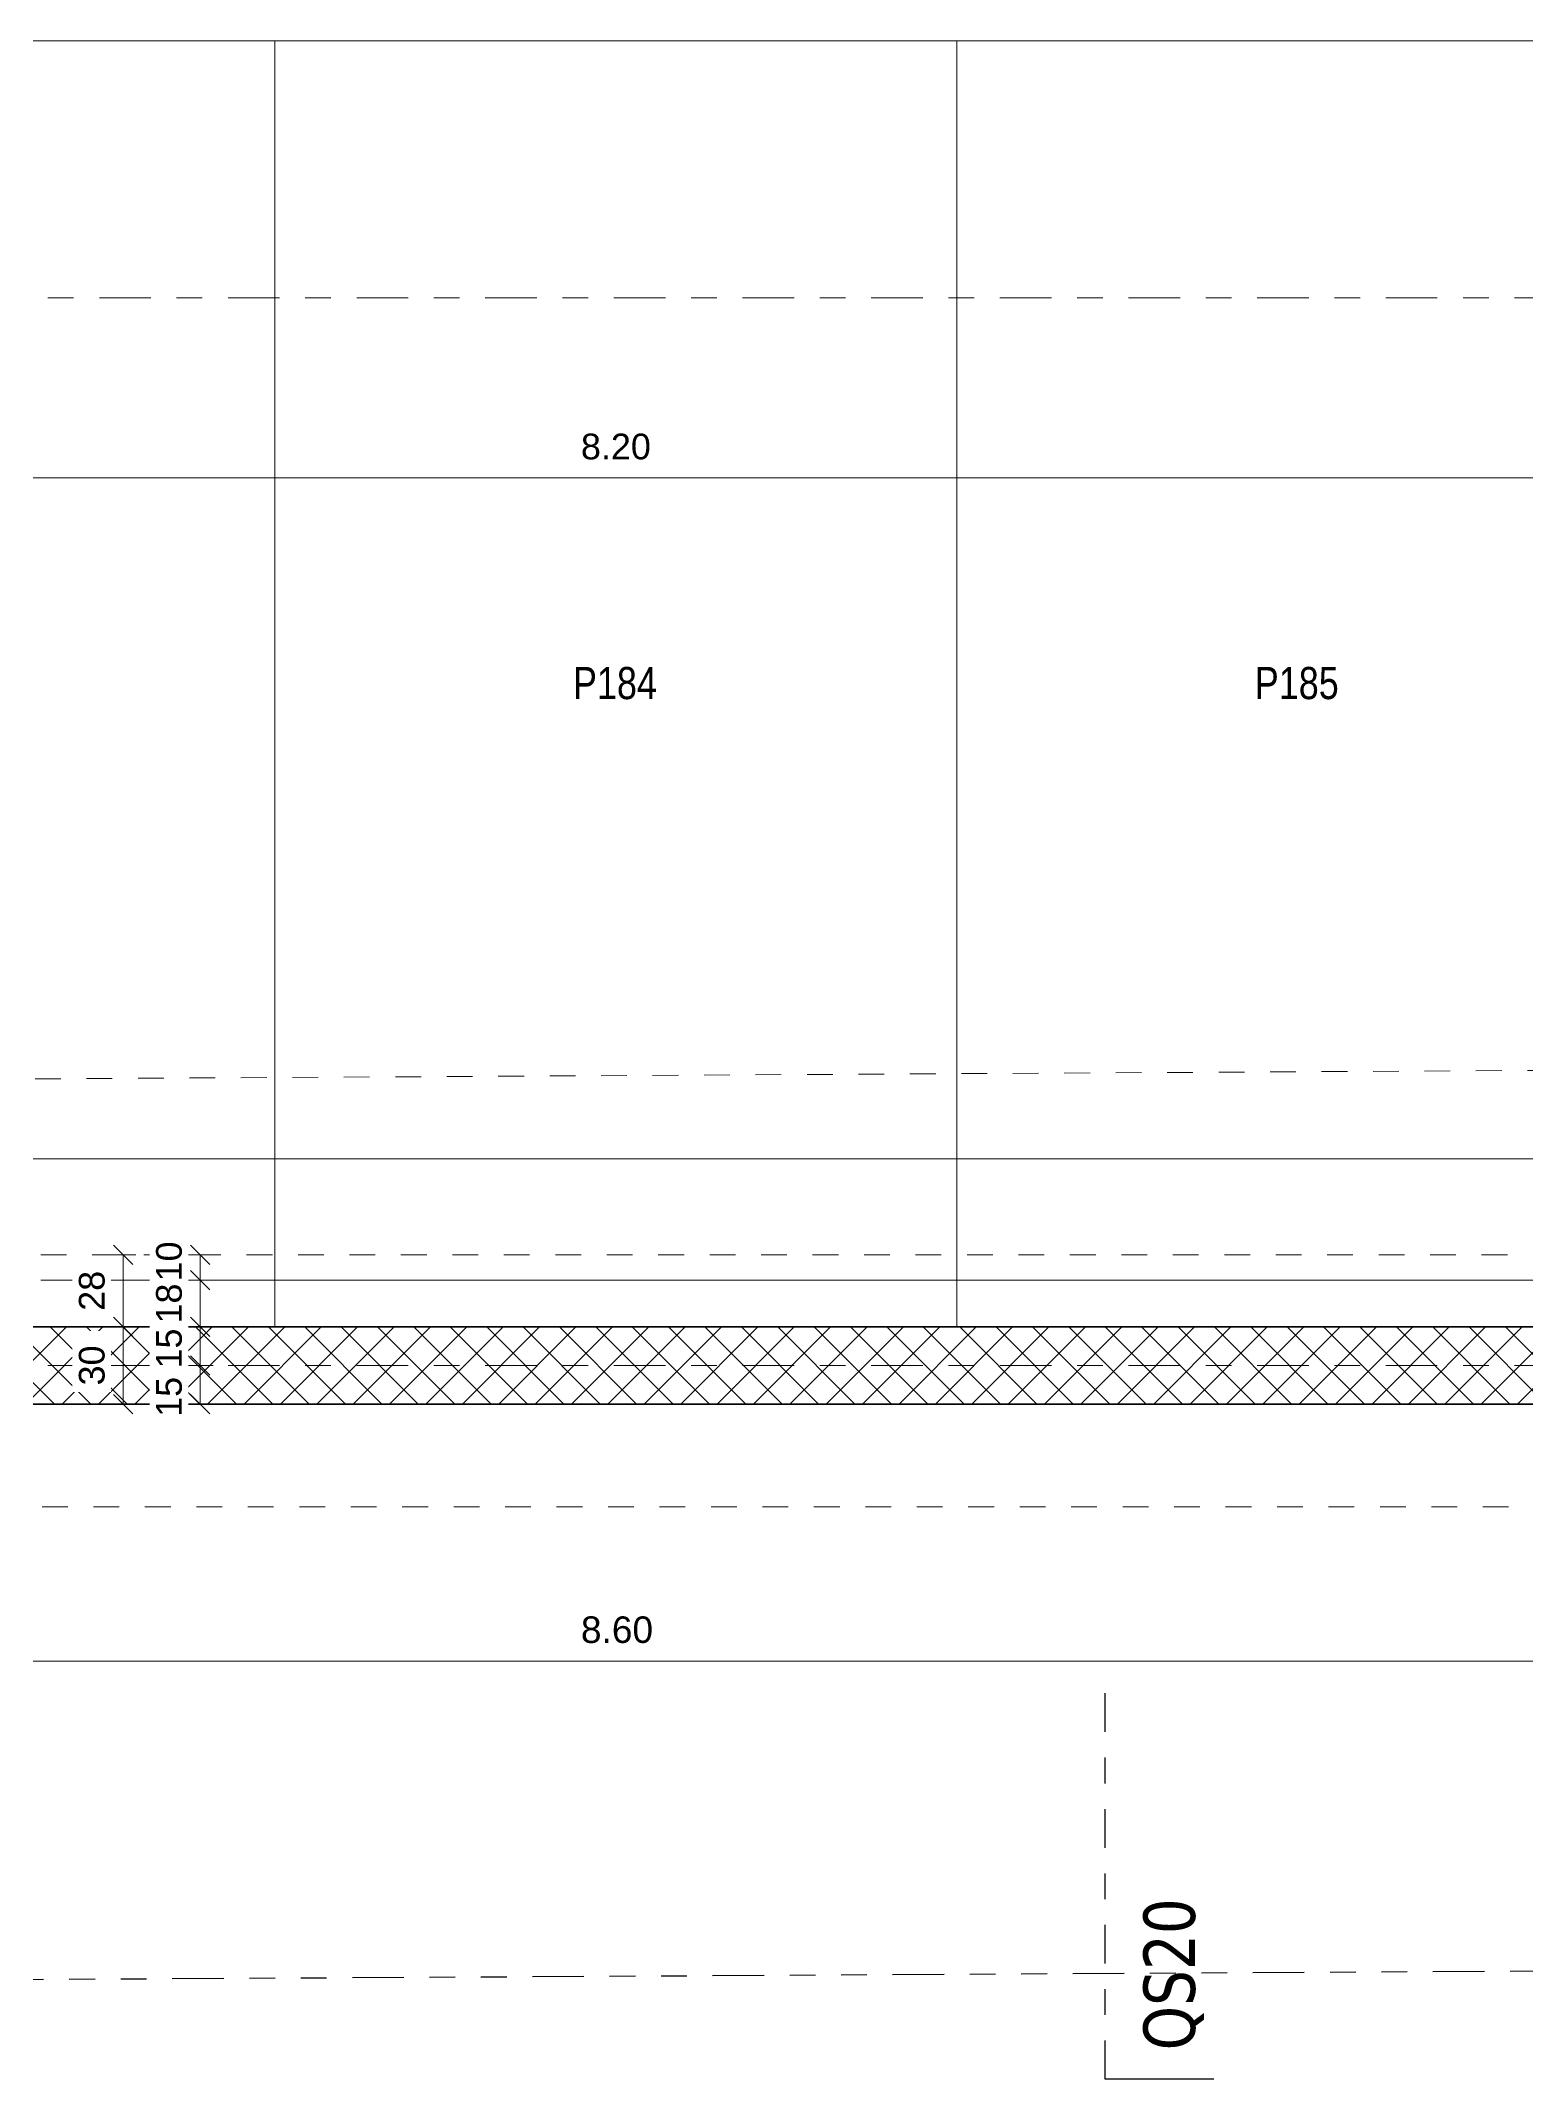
# Model space of a CAD drawing. Header units: metres. Extents: x -86 to 44, y -23 to 39.
# Drawn here: x -13.01 to -7.24, y -20.36 to -12.43 of the extents above; entities that cross this region are included whole.
import ezdxf

# ---------------------------------------------------------------- set-up
doc = ezdxf.new("R2010")
doc.units = ezdxf.units.M
for name, pattern in [('_Grundgrenze_', [0.45, 0.2, -0.05, 0.05, -0.05, 0.05, -0.05]), ('_Rasterlinie_', [0.375, 0.2, -0.05, 0.075, -0.05]), ('_Schnittlinie_', [0.3, 0.15, -0.05, 0.05, -0.05]), ('_Strichliert - Fein_', [0.15, 0.1, -0.05]), ('Gestrichelt', [0.1, 0.05, -0.05]), ('Strichpunkt - Fein', [0.2, 0.1, -0.05, 0, -0.05]), ('Strichpunkt - Weit', [0.5, 0.2, -0.15, 0, -0.15])]:
    doc.linetypes.add(name, pattern=pattern)
for name, color, linetype, lineweight in [('A-____-____-DIMS', 7, 'Continuous', 5), ('A-____-____-DIMS-50', 7, 'Continuous', 5), ('A-DETL-GENF-OTLN', 7, 'Continuous', 9), ('A-FLOR-____-OTLN', 7, 'Continuous', 9), ('A-WALL-____-MCUT', 7, 'Continuous', 35), ('A-WALL-____-PATT', 7, 'Continuous', 35), ('C-PRKG-____-IDEN', 7, 'Continuous', 5), ('C-PRKG-____-OTLN', 7, 'Continuous', 9), ('S-GRID-____-OTLN', 7, 'Continuous', 5)]:
    doc.layers.add(name, color=color, linetype=linetype, lineweight=lineweight)
for name, color, linetype, lineweight, true_color in [('A-DETL-____-OTLN', 5, 'Continuous', 9, 0x0000ff), ('C-PROP-LINE-OTLN', 7, '_Grundgrenze_', 25, 0x800000), ('G-____-____-SYMB', 7, 'Strichpunkt - Weit', 5, 0x008080)]:
    doc.layers.add(name, color=color, linetype=linetype, lineweight=lineweight, true_color=true_color)
doc.styles.add('Arial_1', font='arial.ttf', dxfattribs={"height": 0.1})
doc.styles.add('Arial_3', font='arial.ttf', dxfattribs={"width": 0.8, "height": 0.125})
doc.styles.add('Arial_B', font='arial.ttf', dxfattribs={"height": 0.103175})
doc.styles.add('Verdana_1', font='verdana.ttf', dxfattribs={"width": 0.8, "height": 0.2})
doc.dimstyles.new('SUB_Rohbau_Aussen_Vermassung', dxfattribs={"dimscale": 0.3048, "dimtxt": 0.102026, "dimasz": 0.246063, "dimexe": 0.164042, "dimexo": 0.0625, "dimgap": 0.123031, "dimtad": 1, "dimrnd": 0.005, "dimzin": 0, "dimdsep": 46, "dimtxsty": 'Arial_B', "dimblk1": 'OBLIQUE', "dimblk2": 'OBLIQUE', "dimsah": 1, "dimcen": 0.09, "dimazin": 0, "dimtfac": 1, "dimtdec": 4, "dimtix": 1, "dimtmove": 0, "dimatfit": 3, "dimfxl": 1.64042, "dimfxlon": 1, "dimtvp": 1, "dimtfill": 1, "dimtolj": 1, "dimtzin": 0, "dimarcsym": 2})
doc.dimstyles.new('SUB_Rohbau_fein_1', dxfattribs={"dimscale": 0.3048, "dimtxt": 0.102026, "dimasz": 0.246063, "dimexe": 0.164042, "dimexo": 0.0625, "dimgap": 0.123031, "dimtad": 1, "dimrnd": 0.005, "dimzin": 0, "dimdsep": 46, "dimtxsty": 'Arial_1', "dimblk1": 'OBLIQUE', "dimblk2": 'OBLIQUE', "dimsah": 1, "dimcen": 0.09, "dimazin": 0, "dimtfac": 1, "dimtdec": 4, "dimtix": 1, "dimtmove": 0, "dimatfit": 3, "dimfxl": 0.164042, "dimfxlon": 1, "dimtvp": 1, "dimtfill": 1, "dimtolj": 1, "dimtzin": 0, "dimarcsym": 2})
doc.dimstyles.new('SUB_Rohbau_fein_3', dxfattribs={"dimscale": 0.3048, "dimtxt": 0.102026, "dimasz": 0.246063, "dimexe": 0.164042, "dimexo": 0.0625, "dimgap": 0.123031, "dimtad": 1, "dimdec": 1, "dimlfac": 100, "dimrnd": 0.5, "dimdsep": 46, "dimtxsty": 'Arial_1', "dimblk1": 'OBLIQUE', "dimblk2": 'OBLIQUE', "dimsah": 1, "dimcen": 0.09, "dimazin": 0, "dimtfac": 1, "dimtdec": 4, "dimtix": 1, "dimtmove": 2, "dimatfit": 3, "dimfxl": 0.164042, "dimfxlon": 1, "dimtvp": 1, "dimtfill": 1, "dimtolj": 1, "dimtzin": 0, "dimarcsym": 2})
doc.dimstyles.new('SUB_Rohbau_fein_7', dxfattribs={"dimscale": 0.3048, "dimtxt": 0.102026, "dimasz": 0.246063, "dimexe": 0.164042, "dimexo": 0.0625, "dimgap": 0.123031, "dimtad": 1, "dimrnd": 0.005, "dimzin": 0, "dimdsep": 46, "dimtxsty": 'Arial_1', "dimblk1": 'OBLIQUE', "dimblk2": 'OBLIQUE', "dimsah": 1, "dimcen": 0.09, "dimazin": 0, "dimtfac": 1, "dimtdec": 4, "dimtix": 1, "dimtmove": 0, "dimatfit": 3, "dimfxl": 0.164042, "dimfxlon": 1, "dimtvp": 1, "dimtfill": 1, "dimtolj": 1, "dimtzin": 0, "dimarcsym": 2})
doc.dimstyles.new('SUB_Rohbau_fein_8', dxfattribs={"dimscale": 0.3048, "dimtxt": 0.102026, "dimasz": 0.246063, "dimexe": 0.164042, "dimexo": 0.0625, "dimgap": 0.123031, "dimtad": 1, "dimdec": 1, "dimlfac": 100, "dimrnd": 0.5, "dimdsep": 46, "dimtxsty": 'Arial_1', "dimblk1": 'OBLIQUE', "dimblk2": 'OBLIQUE', "dimsah": 1, "dimcen": 0.09, "dimazin": 0, "dimtfac": 1, "dimtdec": 4, "dimtix": 1, "dimtmove": 0, "dimatfit": 3, "dimfxl": 0.164042, "dimfxlon": 1, "dimtvp": 1, "dimtfill": 1, "dimtolj": 1, "dimtzin": 0, "dimarcsym": 2})

# ---------------------------------------------------------------- blocks, each defined once
blk = doc.blocks.new('PP_Parkplatz - 2650 x 5000-V7--01_UG_OK_FFB_AF')
at = {"layer": 'C-PRKG-____-OTLN', "color": 253, "true_color": 0x999999}
for p, q in [((1.802, -12.4345), (-0.848, -12.4345)), ((-0.848, -17.4334), (-0.848, -12.4345)), ((1.802, -12.4345), (-0.848, -12.4345)), ((-0.848, -12.4345), (-0.848, -17.4334)), ((-0.848, -17.4334), (-0.848, -12.4345)), ((-0.848, -12.4345), (1.802, -12.4345)), ((-0.848, -12.4345), (-0.848, -12.4345)), ((1.802, -17.4334), (1.802, -12.4345)), ((1.802, -17.4334), (1.802, -12.4345)), ((1.802, -12.4345), (1.802, -17.4334)), ((1.802, -12.4345), (1.802, -12.4345)), ((-0.848, -17.4334), (-0.848, -17.4334)), ((1.802, -17.4334), (1.802, -17.4334))]:
    blk.add_line(p, q, dxfattribs=at)
blk = doc.blocks.new('PP_Parkplatz - 2650 x 5000-V9--01_UG_OK_FFB_AF')
at = {"layer": 'C-PRKG-____-OTLN', "color": 253, "true_color": 0x999999}
for p, q in [((-9.448, -12.4345), (-12.098, -12.4345)), ((-12.098, -17.4334), (-12.098, -12.4345)), ((-9.448, -12.4345), (-12.098, -12.4345)), ((-12.098, -12.4345), (-12.098, -17.4334)), ((-12.098, -17.4334), (-12.098, -12.4345)), ((-12.098, -12.4345), (-9.448, -12.4345)), ((-12.098, -12.4345), (-12.098, -12.4345)), ((-9.448, -17.4334), (-9.448, -12.4345)), ((-9.448, -17.4334), (-9.448, -12.4345)), ((-9.448, -12.4345), (-9.448, -17.4334)), ((-9.448, -12.4345), (-9.448, -12.4345)), ((-12.098, -17.4334), (-12.098, -17.4334)), ((-9.448, -17.4334), (-9.448, -17.4334))]:
    blk.add_line(p, q, dxfattribs=at)
blk = doc.blocks.new('PP_Parkplatz - 2650 x 5000-V10--01_UG_OK_FFB_AF')
at = {"layer": 'C-PRKG-____-OTLN', "color": 253, "true_color": 0x999999}
for p, q in [((-12.098, -12.4345), (-14.748, -12.4345)), ((-14.748, -17.4334), (-14.748, -12.4345)), ((-12.098, -12.4345), (-14.748, -12.4345)), ((-14.748, -12.4345), (-14.748, -17.4334)), ((-14.748, -17.4334), (-14.748, -12.4345)), ((-14.748, -12.4345), (-12.098, -12.4345)), ((-14.748, -12.4345), (-14.748, -12.4345)), ((-12.098, -17.4334), (-12.098, -12.4345)), ((-12.098, -17.4334), (-12.098, -12.4345)), ((-12.098, -12.4345), (-12.098, -17.4334)), ((-12.098, -12.4345), (-12.098, -12.4345)), ((-14.748, -17.4334), (-14.748, -17.4334)), ((-12.098, -17.4334), (-12.098, -17.4334))]:
    blk.add_line(p, q, dxfattribs=at)
blk = doc.blocks.new('Family - ___-13919876--01_UG_OK_FFB_AF')
at = {"layer": 'C-PROP-LINE-OTLN'}
blk.add_line((-78.996, -20.3395), (31.8391, -19.7177), dxfattribs=at)
blk = doc.blocks.new('DE_Detailverweis - mit_Rahmen-56961640--01_UG_OK_FFB_AF')
at = {"layer": 'A-DETL-GENF-OTLN', "color": 30, "linetype": 'Strichpunkt - Fein', "true_color": 0xff8000}
blk.add_line((19.26, 0), (0, 0), dxfattribs=at)
blk = doc.blocks.new('DIMBLOCK9--01_UG_OK_FFB_AF')
at = {"layer": 'A-____-____-DIMS-50'}
for p, q in [((-15.073, -18.7334), (-15.073, -18.2334)), ((-6.473, -18.7334), (-6.473, -18.2334)), ((-15.073, -18.7334), (-15.0355, -18.6959)), ((-6.473, -18.7334), (-6.4355, -18.6959)), ((-15.073, -18.7334), (-15.1105, -18.7709)), ((-15.073, -18.7334), (-6.473, -18.7334)), ((-15.073, -18.7334), (-15.073, -18.7834)), ((-6.473, -18.7334), (-6.5105, -18.7709)), ((-6.473, -18.7334), (-6.473, -18.7834))]:
    blk.add_line(p, q, dxfattribs=at)
at = {"layer": 'A-____-____-DIMS-50', "color": 0, "insert": (-10.9087, -18.5588), "char_height": 0.10317, "width": 0.325653, "attachment_point": 1, "line_spacing_factor": 0.941778, "style": 'Arial_B', "bg_fill": 3, "box_fill_scale": 1.25, "bg_fill_color": 256, "bg_fill_true_color": 13158600, "bg_fill_transparency": 0}
blk.add_mtext('8.60', dxfattribs=at)
blk = doc.blocks.new('_Oblique')
at = {"color": 0, "linetype": 'ByBlock', "lineweight": -2}
blk.add_line((-0.5, -0.5), (0.5, 0.5), dxfattribs=at)
blk = doc.blocks.new('DIMBLOCK823--01_UG_OK_FFB_AF')
at = {"layer": 'A-____-____-DIMS-50'}
for p, q in [((-14.873, -14.1334), (-14.873, -14.0834)), ((-14.873, -14.1334), (-14.8355, -14.0959)), ((-6.673, -14.1334), (-6.673, -14.0834)), ((-6.673, -14.1334), (-6.6355, -14.0959)), ((-14.873, -14.1334), (-14.9105, -14.1709)), ((-14.873, -14.1334), (-6.673, -14.1334)), ((-14.873, -14.1334), (-14.873, -14.1834)), ((-6.673, -14.1334), (-6.7105, -14.1709)), ((-6.673, -14.1334), (-6.673, -14.1834))]:
    blk.add_line(p, q, dxfattribs=at)
at = {"layer": 'A-____-____-DIMS-50', "color": 0, "insert": (-10.9087, -13.9614), "char_height": 0.1, "width": 0.325653, "attachment_point": 1, "line_spacing_factor": 0.941778, "style": 'Arial_1', "bg_fill": 3, "box_fill_scale": 1.25, "bg_fill_color": 256, "bg_fill_true_color": 13158600, "bg_fill_transparency": 0}
blk.add_mtext('8.20', dxfattribs=at)
blk = doc.blocks.new('DIMBLOCK1230--01_UG_OK_FFB_AF')
at = {"layer": 'A-____-____-DIMS-50'}
for p, q in [((-15.848, -16.7799), (-15.8855, -16.8174)), ((-15.848, -16.7799), (-15.848, -16.7299)), ((-15.848, -16.7799), (-15.8105, -16.7424)), ((-15.848, -16.7799), (25.382, -16.7799)), ((-15.848, -16.7799), (-15.848, -16.8299)), ((25.382, -16.7799), (25.3445, -16.8174)), ((25.382, -16.7799), (25.382, -16.7299)), ((25.382, -16.7799), (25.4195, -16.7424)), ((25.382, -16.7799), (25.382, -16.8299))]:
    blk.add_line(p, q, dxfattribs=at)
at = {"layer": 'A-____-____-DIMS-50', "color": 0, "insert": (4.5925, -16.6079), "char_height": 0.1, "width": 0.418697, "attachment_point": 1, "line_spacing_factor": 0.941778, "style": 'Arial_1', "bg_fill": 3, "box_fill_scale": 1.25, "bg_fill_color": 256, "bg_fill_true_color": 13158600, "bg_fill_transparency": 0}
blk.add_mtext('41.23', dxfattribs=at)
blk = doc.blocks.new('Schnitt - Name _Anfang-23756349--01_UG_OK_FFB_AF')
at = {"layer": 'G-____-____-SYMB', "color": 1, "linetype": 'Continuous', "lineweight": 30, "true_color": 0xff0000}
blk.add_line((0, 0.00843), (0, 0), dxfattribs=at)
blk = doc.blocks.new('DIMBLOCK2041--01_UG_OK_FFB_AF')
at = {"layer": 'A-____-____-DIMS-50'}
for p, q in [((-12.388, -17.1534), (-12.438, -17.1534)), ((-12.388, -17.1534), (-12.4255, -17.1159)), ((-12.388, -17.1534), (-12.388, -17.2523)), ((-12.388, -17.1534), (-12.3505, -17.1909)), ((-12.388, -17.1534), (-12.338, -17.1534)), ((-12.388, -17.2523), (-12.438, -17.2523)), ((-12.388, -17.2523), (-12.4255, -17.2148)), ((-12.388, -17.2523), (-12.3505, -17.2898)), ((-12.388, -17.2523), (-12.338, -17.2523))]:
    blk.add_line(p, q, dxfattribs=at)
at = {"layer": 'A-____-____-DIMS-50', "color": 0, "insert": (-12.56, -17.2568), "char_height": 0.1, "width": 0.186088, "attachment_point": 1, "rotation": 90, "line_spacing_factor": 0.941778, "style": 'Arial_1', "bg_fill": 3, "box_fill_scale": 1.25, "bg_fill_color": 256, "bg_fill_true_color": 13158600, "bg_fill_transparency": 0}
blk.add_mtext('10', dxfattribs=at)
blk = doc.blocks.new('DIMBLOCK2042--01_UG_OK_FFB_AF')
at = {"layer": 'A-____-____-DIMS-50'}
for p, q in [((-12.388, -17.2523), (-12.438, -17.2523)), ((-12.388, -17.2523), (-12.4255, -17.2148)), ((-12.388, -17.2523), (-12.388, -17.4334)), ((-12.388, -17.2523), (-12.3505, -17.2898)), ((-12.388, -17.2523), (-12.338, -17.2523)), ((-12.388, -17.4334), (-12.4255, -17.3959)), ((-12.388, -17.4334), (-12.438, -17.4334)), ((-12.388, -17.4334), (-12.3505, -17.4709)), ((-12.388, -17.4334), (-12.338, -17.4334))]:
    blk.add_line(p, q, dxfattribs=at)
at = {"layer": 'A-____-____-DIMS-50', "color": 0, "insert": (-12.56, -17.4204), "char_height": 0.1, "width": 0.186088, "attachment_point": 1, "rotation": 90, "line_spacing_factor": 0.941778, "style": 'Arial_1', "bg_fill": 3, "box_fill_scale": 1.25, "bg_fill_color": 256, "bg_fill_true_color": 13158600, "bg_fill_transparency": 0}
blk.add_mtext('18', dxfattribs=at)
blk = doc.blocks.new('DIMBLOCK2043--01_UG_OK_FFB_AF')
at = {"layer": 'A-____-____-DIMS-50'}
for p, q in [((-12.388, -17.4334), (-12.4255, -17.3959)), ((-12.388, -17.4334), (-12.438, -17.4334)), ((-12.388, -17.4334), (-12.388, -17.5834)), ((-12.388, -17.4334), (-12.3505, -17.4709)), ((-12.388, -17.4334), (-12.338, -17.4334)), ((-12.388, -17.5834), (-12.438, -17.5834)), ((-12.388, -17.5834), (-12.4255, -17.5459)), ((-12.388, -17.5834), (-12.3505, -17.6209)), ((-12.388, -17.5834), (-12.338, -17.5834))]:
    blk.add_line(p, q, dxfattribs=at)
at = {"layer": 'A-____-____-DIMS-50', "color": 0, "insert": (-12.56, -17.5953), "char_height": 0.1, "width": 0.186088, "attachment_point": 1, "rotation": 90, "line_spacing_factor": 0.941778, "style": 'Arial_1', "bg_fill": 3, "box_fill_scale": 1.25, "bg_fill_color": 256, "bg_fill_true_color": 13158600, "bg_fill_transparency": 0}
blk.add_mtext('15', dxfattribs=at)
blk = doc.blocks.new('DIMBLOCK2044--01_UG_OK_FFB_AF')
at = {"layer": 'A-____-____-DIMS-50'}
for p, q in [((-12.388, -17.5834), (-12.438, -17.5834)), ((-12.388, -17.5834), (-12.4255, -17.5459)), ((-12.388, -17.5834), (-12.388, -17.7334)), ((-12.388, -17.5834), (-12.3505, -17.6209)), ((-12.388, -17.5834), (-12.338, -17.5834)), ((-12.388, -17.7334), (-12.438, -17.7334)), ((-12.388, -17.7334), (-12.4255, -17.6959)), ((-12.388, -17.7334), (-12.3505, -17.7709)), ((-12.388, -17.7334), (-12.338, -17.7334))]:
    blk.add_line(p, q, dxfattribs=at)
at = {"layer": 'A-____-____-DIMS-50', "color": 0, "insert": (-12.56, -17.7832), "char_height": 0.1, "width": 0.186088, "attachment_point": 1, "rotation": 90, "line_spacing_factor": 0.941778, "style": 'Arial_1', "bg_fill": 3, "box_fill_scale": 1.25, "bg_fill_color": 256, "bg_fill_true_color": 13158600, "bg_fill_transparency": 0}
blk.add_mtext('15', dxfattribs=at)
blk = doc.blocks.new('DIMBLOCK2045--01_UG_OK_FFB_AF')
at = {"layer": 'A-____-____-DIMS-50'}
for p, q in [((-12.688, -17.1534), (-12.738, -17.1534)), ((-12.688, -17.1534), (-12.7255, -17.1159)), ((-12.688, -17.1534), (-12.688, -17.4334)), ((-12.688, -17.1534), (-12.6505, -17.1909)), ((-12.688, -17.1534), (-12.638, -17.1534)), ((-12.688, -17.4334), (-12.7255, -17.3959)), ((-12.688, -17.4334), (-12.738, -17.4334)), ((-12.688, -17.4334), (-12.6505, -17.4709)), ((-12.688, -17.4334), (-12.638, -17.4334))]:
    blk.add_line(p, q, dxfattribs=at)
at = {"layer": 'A-____-____-DIMS-50', "color": 0, "insert": (-12.86, -17.371), "char_height": 0.1, "width": 0.186088, "attachment_point": 1, "rotation": 90, "line_spacing_factor": 0.941778, "style": 'Arial_1', "bg_fill": 3, "box_fill_scale": 1.25, "bg_fill_color": 256, "bg_fill_true_color": 13158600, "bg_fill_transparency": 0}
blk.add_mtext('28', dxfattribs=at)
blk = doc.blocks.new('DIMBLOCK2046--01_UG_OK_FFB_AF')
at = {"layer": 'A-____-____-DIMS-50'}
for p, q in [((-12.688, -17.4334), (-12.7255, -17.3959)), ((-12.688, -17.4334), (-12.738, -17.4334)), ((-12.688, -17.4334), (-12.688, -17.7334)), ((-12.688, -17.4334), (-12.6505, -17.4709)), ((-12.688, -17.4334), (-12.638, -17.4334)), ((-12.688, -17.7334), (-12.738, -17.7334)), ((-12.688, -17.7334), (-12.7255, -17.6959)), ((-12.688, -17.7334), (-12.6505, -17.7709)), ((-12.688, -17.7334), (-12.638, -17.7334))]:
    blk.add_line(p, q, dxfattribs=at)
at = {"layer": 'A-____-____-DIMS-50', "color": 0, "insert": (-12.86, -17.661), "char_height": 0.1, "width": 0.186088, "attachment_point": 1, "rotation": 90, "line_spacing_factor": 0.941778, "style": 'Arial_1', "bg_fill": 3, "box_fill_scale": 1.25, "bg_fill_color": 256, "bg_fill_true_color": 13158600, "bg_fill_transparency": 0}
blk.add_mtext('30', dxfattribs=at)

msp = doc.modelspace()

# ---------------------------------------------------------------- hatches: boundary and pattern name
at = {"layer": 'A-WALL-____-PATT', "lineweight": 9}
h = msp.add_hatch(dxfattribs=at)
h.set_pattern_fill('FP_1', color=256, style=0, pattern_type=2)
h.set_pattern_definition([(45, (0, 0), (-0.07071068, 0.07071068), []), (135, (0, 0), (-0.07071068, -0.07071068), [])])
h.paths.add_polyline_path([(19.4754, -17.7334), (25.452, -17.7334), (25.452, -17.4334), (-77.5379, -17.4334), (-77.508, -17.7334), (11.3829, -17.7334)])

# ---------------------------------------------------------------- linework, layer by layer
at = {"layer": 'A-DETL-____-OTLN', "color": 30, "linetype": '_Strichliert - Fein_', "true_color": 0xff8000}
msp.add_line((-75.8289, -16.8216), (28.844, -16.2345), dxfattribs=at)
at = {"layer": 'A-DETL-____-OTLN', "color": 7, "linetype": 'Gestrichelt'}
msp.add_line((-13.008, -17.1534), (12.842, -17.1534), dxfattribs=at)
at = {"layer": 'A-DETL-____-OTLN', "color": 7, "lineweight": 35}
msp.add_line((-13.128, -17.4334), (-13.008, -17.4334), dxfattribs=at)
at = {"layer": 'A-FLOR-____-OTLN'}
for p, q in [((-13.008, -17.2523), (12.842, -17.2523)), ((-13.008, -17.4316), (12.872, -17.4316)), ((12.872, -17.4322), (-13.008, -17.4322))]:
    msp.add_line(p, q, dxfattribs=at)
at = {"layer": 'A-WALL-____-MCUT'}
for p, q in [((12.872, -17.4334), (-13.008, -17.4334)), ((-77.508, -17.7334), (25.752, -17.7334))]:
    msp.add_line(p, q, dxfattribs=at)
at = {"layer": 'G-____-____-SYMB', "color": 1, "linetype": '_Schnittlinie_', "lineweight": 30, "true_color": 0xff0000}
msp.add_line((-8.8709, -20.3577), (-8.8709, -18.8437), dxfattribs=at)
at = {"layer": 'S-GRID-____-OTLN', "color": 8, "linetype": '_Rasterlinie_', "true_color": 0x808080}
for p, q in [((-80.7802, -13.4334), (27.9515, -13.4334)), ((-80.7802, -17.5834), (27.9515, -17.5834))]:
    msp.add_line(p, q, dxfattribs=at)

# ---------------------------------------------------------------- block references
at = {"layer": 'A-DETL-GENF-OTLN', "color": 30, "true_color": 0xff8000}
msp.add_blockref('DE_Detailverweis - mit_Rahmen-56961640--01_UG_OK_FFB_AF', (-22.563, -18.1334), dxfattribs=at)
at = {"layer": 'C-PRKG-____-OTLN', "color": 253, "true_color": 0x999999}
for name, p in [('PP_Parkplatz - 2650 x 5000-V10--01_UG_OK_FFB_AF', (0, 0)), ('PP_Parkplatz - 2650 x 5000-V9--01_UG_OK_FFB_AF', (0, 0)), ('PP_Parkplatz - 2650 x 5000-V7--01_UG_OK_FFB_AF', (-8.6, 0))]:
    msp.add_blockref(name, p, dxfattribs=at)
at = {"layer": 'C-PROP-LINE-OTLN'}
msp.add_blockref('Family - ___-13919876--01_UG_OK_FFB_AF', (0, 0), dxfattribs=at)
at = {"layer": 'G-____-____-SYMB', "color": 1, "linetype": 'Continuous', "lineweight": 30, "true_color": 0xff0000, "extrusion": (0, 0, -1), "xscale": 49.99999999999998, "yscale": 49.99999999999998, "zscale": 49.99999999999998, "rotation": 90.00000000000001}
msp.add_blockref('Schnitt - Name _Anfang-23756349--01_UG_OK_FFB_AF', (8.8709, -20.3577), dxfattribs=at)

# ---------------------------------------------------------------- texts
at = {"layer": 'G-____-____-SYMB', "color": 1, "linetype": 'Continuous', "true_color": 0xff0000, "insert": (-8.7225, -20.2456), "char_height": 0.2, "width": 0.731139, "attachment_point": 1, "rotation": 90, "style": 'Verdana_1'}
msp.add_mtext('QS20', dxfattribs=at)

# ---------------------------------------------------------------- next in the draw order: texts
at = {"layer": 'C-PRKG-____-IDEN', "char_height": 0.125, "width": 0.391223, "attachment_point": 1, "style": 'Arial_3', "bg_fill": 3, "box_fill_scale": 1.25, "bg_fill_color": 256, "bg_fill_true_color": 13158600, "bg_fill_transparency": 0}
for s, insert in [('P184', (-10.9396, -14.8684)), ('P185', (-8.2896, -14.8684))]:
    msp.add_mtext(s, dxfattribs=dict(at, insert=insert))

# ---------------------------------------------------------------- next in the draw order: dimensions: what is measured, and where the dimension line sits
at = {"layer": 'A-____-____-DIMS'}
for base, p1, p2, dimstyle, override, picture, middle in [((-6.673, -14.1334), (-14.873, -14.0834), (-6.673, -14.0834), 'SUB_Rohbau_fein_1', {"dimpost": '<>', "dimfxl": 8.2}, 'DIMBLOCK823--01_UG_OK_FFB_AF', (-10.773, -14.0449)), ((25.382, -16.7799), (-15.848, -16.7299), (25.382, -16.7299), 'SUB_Rohbau_fein_7', {"dimpost": '<>', "dimfxl": 41.23}, 'DIMBLOCK1230--01_UG_OK_FFB_AF', (4.767, -16.6913)), ((-6.473, -18.7334), (-15.073, -18.2334), (-6.473, -18.2334), 'SUB_Rohbau_Aussen_Vermassung', {"dimpost": '<>', "dimfxl": 8.6}, 'DIMBLOCK9--01_UG_OK_FFB_AF', (-10.773, -18.6432))]:
    dim = msp.add_linear_dim(base=base, p1=p1, p2=p2, dimstyle=dimstyle, override=override, dxfattribs=at)
    dim.commit()
    dim.dimension.update_dxf_attribs({"geometry": picture, "text_midpoint": middle})
dim = msp.add_linear_dim(base=(-12.388, -17.2523), p1=(-12.438, -17.1534), p2=(-12.338, -17.2523), angle=90, dimstyle='SUB_Rohbau_fein_3', override={"dimpost": '<>', "dimfxl": 0.140586}, dxfattribs=at)
dim.commit()
dim.dimension.update_dxf_attribs({"geometry": 'DIMBLOCK2041--01_UG_OK_FFB_AF', "text_midpoint": (-12.4934, -17.1637), "dimtype": 160, "text_rotation": 90})
dim = msp.add_linear_dim(base=(-12.688, -17.4334), p1=(-12.638, -17.1534), p2=(-12.638, -17.4334), angle=90, dimstyle='SUB_Rohbau_fein_8', override={"dimpost": '<>', "dimfxl": 0.28}, dxfattribs=at)
dim.commit()
dim.dimension.update_dxf_attribs({"geometry": 'DIMBLOCK2045--01_UG_OK_FFB_AF', "text_midpoint": (-12.7766, -17.2934)})

# ---------------------------------------------------------------- next in the draw order: dimensions: what is measured, and where the dimension line sits
for base, p1, p2, override, picture, middle in [((-12.388, -17.4334), (-12.338, -17.2523), (-12.338, -17.4334), {"dimpost": '<>', "dimfxl": 0.181185}, 'DIMBLOCK2042--01_UG_OK_FFB_AF', (-12.4766, -17.3429)), ((-12.688, -17.7334), (-12.638, -17.4334), (-12.638, -17.7334), {"dimpost": '<>', "dimfxl": 0.3}, 'DIMBLOCK2046--01_UG_OK_FFB_AF', (-12.7766, -17.5834))]:
    dim = msp.add_linear_dim(base=base, p1=p1, p2=p2, angle=90, dimstyle='SUB_Rohbau_fein_8', override=override, dxfattribs=at)
    dim.commit()
    dim.dimension.update_dxf_attribs({"geometry": picture, "text_midpoint": middle})

# ---------------------------------------------------------------- next in the draw order: dimensions: what is measured, and where the dimension line sits
dim = msp.add_linear_dim(base=(-12.388, -17.5834), p1=(-12.338, -17.4334), p2=(-12.338, -17.5834), angle=90, dimstyle='SUB_Rohbau_fein_3', override={"dimpost": '<>', "dimfxl": 0.15}, dxfattribs=at)
dim.commit()
dim.dimension.update_dxf_attribs({"geometry": 'DIMBLOCK2043--01_UG_OK_FFB_AF', "text_midpoint": (-12.4934, -17.5023), "dimtype": 160, "text_rotation": 90})

# ---------------------------------------------------------------- next in the draw order: dimensions: what is measured, and where the dimension line sits
dim = msp.add_linear_dim(base=(-12.388, -17.7334), p1=(-12.338, -17.5834), p2=(-12.338, -17.7334), angle=90, dimstyle='SUB_Rohbau_fein_3', override={"dimpost": '<>', "dimfxl": 0.15}, dxfattribs=at)
dim.commit()
dim.dimension.update_dxf_attribs({"geometry": 'DIMBLOCK2044--01_UG_OK_FFB_AF', "text_midpoint": (-12.4934, -17.6901), "dimtype": 160, "text_rotation": 90})

doc.saveas('drawing.dxf')
